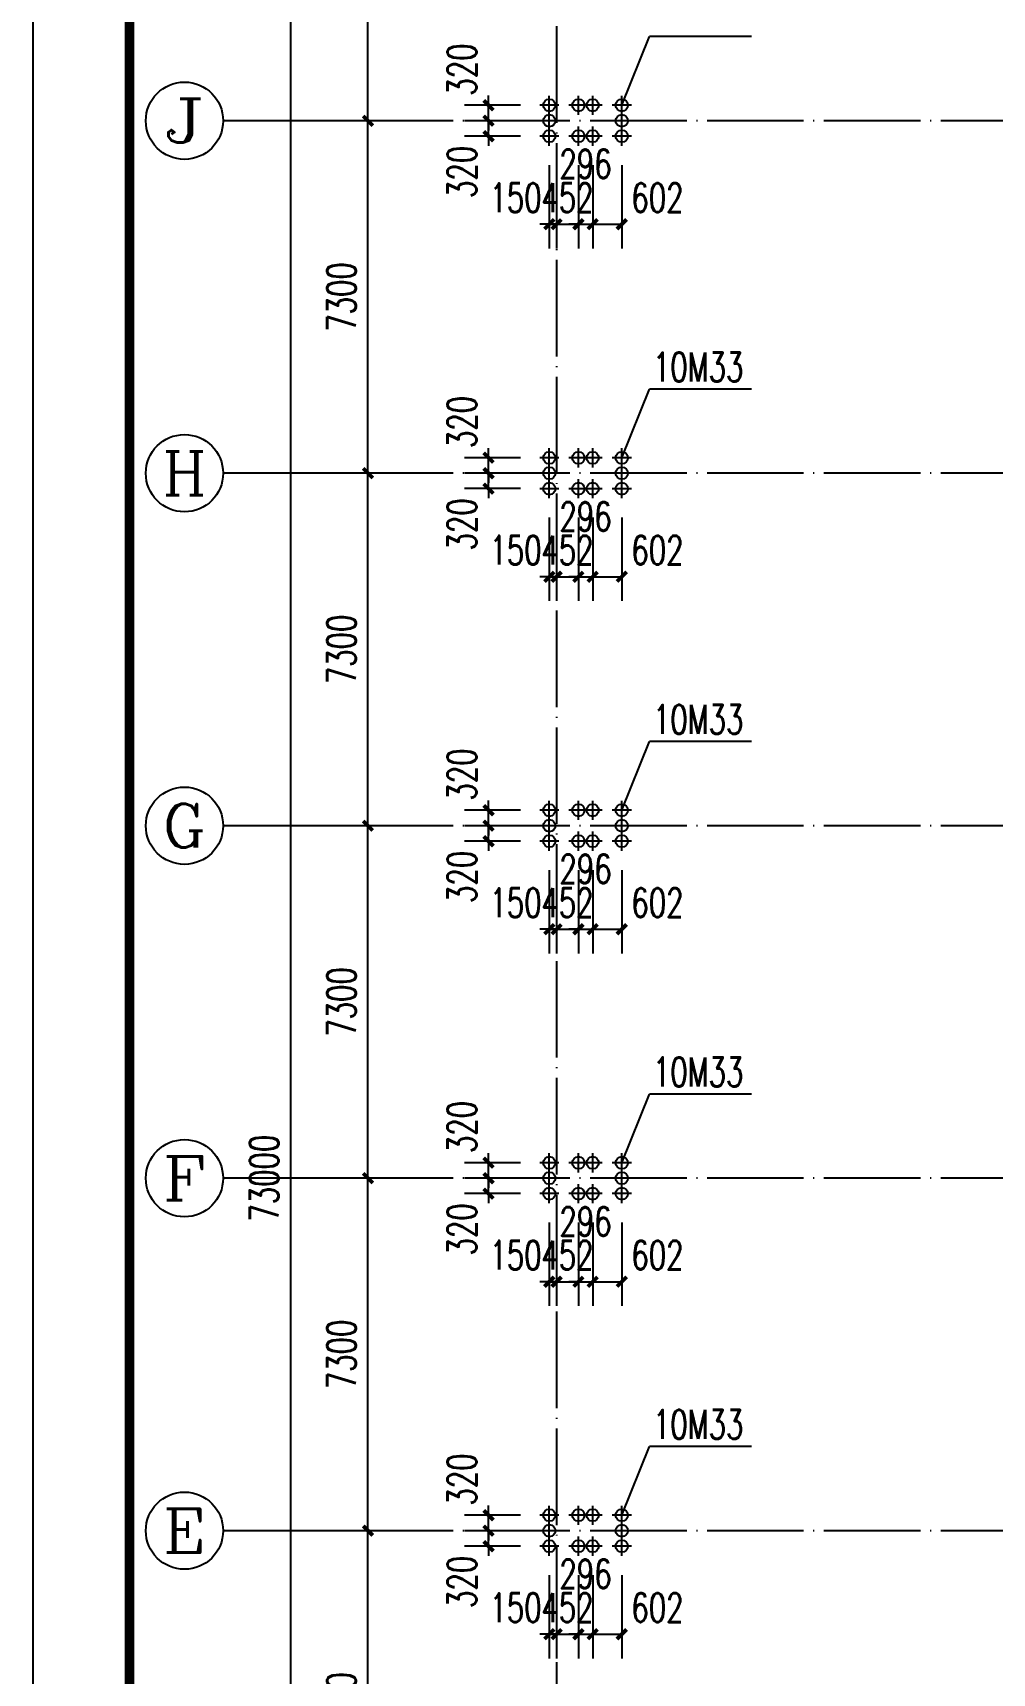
# Model space of a CAD drawing. Extents: x 37237700 to 37865026, y 138877 to 347670.
# Drawn here: x 37417207 to 37437076, y 284592 to 318564 of the extents above; entities that cross this region are included whole.
import ezdxf
from ezdxf.enums import TextEntityAlignment as Align

# ---------------------------------------------------------------- set-up
doc = ezdxf.new("R2010")
doc.units = 0
doc.header["$LTSCALE"] = 1000
doc.header["$MEASUREMENT"] = 0
for name, pattern in [('ACAD_ISO04W100', [30.5, 24, -3, 0.5, -3]), ('CENTER', [2, 1.25, -0.25, 0.25, -0.25]), ('DOTE', [2.42, 2, -0.2, 0.02, -0.2])]:
    doc.linetypes.add(name, pattern=pattern)
doc.layers.get('0').update_dxf_attribs({"linetype": 'CONTINUOUS'})
doc.layers.get('DEFPOINTS').update_dxf_attribs({"linetype": 'CONTINUOUS'})
for name, color, linetype in [('AXIS', 3, 'CONTINUOUS'), ('AXIS_TEXT', 7, 'CONTINUOUS'), ('DOTE', 1, 'ACAD_ISO04W100'), ('PUB_DIM', 3, 'CONTINUOUS'), ('PUB_TEXT', 7, 'CONTINUOUS'), ('PUB_TITLE', 4, 'CONTINUOUS'), ('ROOF', 7, 'CONTINUOUS'), ('中心线', 9, 'CENTER'), ('锚栓', 6, 'CONTINUOUS')]:
    doc.layers.add(name, color=color, linetype=linetype)
doc.styles.add('_TCH_AXIS', font='COMPLEX', dxfattribs={"bigfont": 'GBCBIG'})
doc.styles.add('_TCH_DIM_T3', font='SIMPLEX', dxfattribs={"width": 0.705882, "bigfont": 'GBCBIG'})
doc.styles.add('character', font='romans.shx', dxfattribs={"width": 0.618, "bigfont": 'gbhzfs.shx'})
doc.dimstyles.new('_TCH_ARCH&&200', dxfattribs={"dimtxt": 595, "dimasz": 200, "dimexe": 500, "dimexo": 600, "dimgap": 252.5, "dimtad": 1, "dimdec": 0, "dimzin": 0, "dimdsep": 46, "dimtxsty": '_TCH_DIM_T3', "dimblk": 'ARCHTICK', "dimcen": 0.09, "dimclrt": 7, "dimazin": 2, "dimtfac": 1, "dimtdec": 0, "dimtix": 1, "dimtmove": 2, "dimatfit": 3, "dimfxl": 1, "dimtolj": 1, "dimtzin": 0, "dimarcsym": 0})

# ---------------------------------------------------------------- blocks, each defined once
blk = doc.blocks.new('m')
at = {"layer": '锚栓'}
for p, q in [((2858688, 836885), (2858688, 836290)), ((2858390, 836587), (2858985, 836587))]:
    blk.add_line(p, q, dxfattribs=at)
blk.add_circle((2858688, 836587), 189, dxfattribs=at)
blk = doc.blocks.new('_ArchTick')
at = {"color": 0, "linetype": 'ByBlock', "const_width": 0.4}
blk.add_lwpolyline([(-0.5, -0.5), (0.5, 0.5)], dxfattribs=at)
blk = doc.blocks.new('*D1577')
at = {"layer": 'DEFPOINTS', "color": 0}
for p in [(37427904, 316423), (37428054, 316423), (37428054, 314599)]:
    blk.add_point(p, dxfattribs=at)
at = {"layer": 'PUB_DIM', "color": 0, "lineweight": -2}
for p, q in [((37427904, 315823), (37427904, 314099)), ((37428054, 315823), (37428054, 314099)), ((37427904, 314599), (37427704, 314599)), ((37427904, 314599), (37428054, 314599)), ((37428054, 314599), (37428254, 314599))]:
    blk.add_line(p, q, dxfattribs=at)
at = {"layer": 'PUB_DIM', "color": 0, "lineweight": -2, "xscale": 200, "yscale": 200, "zscale": 200}
blk.add_blockref('_ArchTick', (37427904, 314599), dxfattribs=at)
at = {"layer": 'PUB_DIM', "color": 0, "lineweight": -2, "xscale": 200, "yscale": 200, "zscale": 200, "rotation": 180}
blk.add_blockref('_ArchTick', (37428054, 314599), dxfattribs=at)
at = {"layer": 'PUB_DIM', "color": 7, "insert": (37427204, 315149), "char_height": 595, "attachment_point": 5, "style": '_TCH_DIM_T3'}
blk.add_mtext('\\A1;150', dxfattribs=at)
blk = doc.blocks.new('*D1578')
at = {"layer": 'DEFPOINTS', "color": 0}
for p in [(37428054, 316423), (37428506, 316423), (37428506, 314599)]:
    blk.add_point(p, dxfattribs=at)
at = {"layer": 'PUB_DIM', "color": 0, "lineweight": -2}
for p, q in [((37428054, 315823), (37428054, 314099)), ((37428506, 315823), (37428506, 314099)), ((37428054, 314599), (37427854, 314599)), ((37428054, 314599), (37428506, 314599)), ((37428506, 314599), (37428706, 314599))]:
    blk.add_line(p, q, dxfattribs=at)
at = {"layer": 'PUB_DIM', "color": 0, "lineweight": -2, "xscale": 200, "yscale": 200, "zscale": 200}
blk.add_blockref('_ArchTick', (37428054, 314599), dxfattribs=at)
at = {"layer": 'PUB_DIM', "color": 0, "lineweight": -2, "xscale": 200, "yscale": 200, "zscale": 200, "rotation": 180}
blk.add_blockref('_ArchTick', (37428506, 314599), dxfattribs=at)
at = {"layer": 'PUB_DIM', "color": 7, "insert": (37428280, 315149), "char_height": 595, "attachment_point": 5, "style": '_TCH_DIM_T3'}
blk.add_mtext('\\A1;452', dxfattribs=at)
blk = doc.blocks.new('*D1579')
at = {"layer": 'DEFPOINTS', "color": 0}
for p in [(37428506, 316423), (37428802, 316423), (37428802, 314599)]:
    blk.add_point(p, dxfattribs=at)
at = {"layer": 'PUB_DIM', "color": 0, "lineweight": -2}
for p, q in [((37428506, 315823), (37428506, 314099)), ((37428802, 315823), (37428802, 314099)), ((37428506, 314599), (37428306, 314599)), ((37428506, 314599), (37428802, 314599)), ((37428802, 314599), (37429002, 314599))]:
    blk.add_line(p, q, dxfattribs=at)
at = {"layer": 'PUB_DIM', "color": 0, "lineweight": -2, "xscale": 200, "yscale": 200, "zscale": 200}
blk.add_blockref('_ArchTick', (37428506, 314599), dxfattribs=at)
at = {"layer": 'PUB_DIM', "color": 0, "lineweight": -2, "xscale": 200, "yscale": 200, "zscale": 200, "rotation": 180}
blk.add_blockref('_ArchTick', (37428802, 314599), dxfattribs=at)
at = {"layer": 'PUB_DIM', "color": 7, "insert": (37428654, 315849), "char_height": 595, "attachment_point": 5, "style": '_TCH_DIM_T3'}
blk.add_mtext('\\A1;296', dxfattribs=at)
blk = doc.blocks.new('*D1580')
at = {"layer": 'DEFPOINTS', "color": 0}
for p in [(37428802, 316423), (37429404, 316423), (37429404, 314599)]:
    blk.add_point(p, dxfattribs=at)
at = {"layer": 'PUB_DIM', "color": 0, "lineweight": -2}
for p, q in [((37428802, 315823), (37428802, 314099)), ((37429404, 315823), (37429404, 314099)), ((37428802, 314599), (37429404, 314599))]:
    blk.add_line(p, q, dxfattribs=at)
at = {"layer": 'PUB_DIM', "color": 0, "lineweight": -2, "xscale": 200, "yscale": 200, "zscale": 200, "rotation": 180}
blk.add_blockref('_ArchTick', (37428802, 314599), dxfattribs=at)
at = {"layer": 'PUB_DIM', "color": 0, "lineweight": -2, "xscale": 200, "yscale": 200, "zscale": 200}
blk.add_blockref('_ArchTick', (37429404, 314599), dxfattribs=at)
at = {"layer": 'PUB_DIM', "color": 7, "insert": (37430144, 315149), "char_height": 595, "attachment_point": 5, "style": '_TCH_DIM_T3'}
blk.add_mtext('\\A1;602', dxfattribs=at)
blk = doc.blocks.new('*D1583')
at = {"layer": 'DEFPOINTS', "color": 0}
for p in [(37426645, 316743), (37427904, 316743), (37427904, 316423)]:
    blk.add_point(p, dxfattribs=at)
at = {"layer": 'PUB_DIM', "color": 0, "lineweight": -2}
for p, q in [((37427304, 316743), (37426145, 316743)), ((37426645, 316743), (37426645, 316943)), ((37426645, 316423), (37426645, 316743)), ((37427304, 316423), (37426145, 316423)), ((37426645, 316423), (37426645, 316223))]:
    blk.add_line(p, q, dxfattribs=at)
at = {"layer": 'PUB_DIM', "color": 0, "lineweight": -2, "xscale": 200, "yscale": 200, "zscale": 200}
for p, rotation in [((37426645, 316743), 270), ((37426645, 316423), 90)]:
    blk.add_blockref('_ArchTick', p, dxfattribs=dict(at, rotation=rotation))
at = {"layer": 'PUB_DIM', "color": 7, "insert": (37426095, 315683), "char_height": 595, "attachment_point": 5, "rotation": 90, "style": '_TCH_DIM_T3'}
blk.add_mtext('\\A1;320', dxfattribs=at)
blk = doc.blocks.new('*D1584')
at = {"layer": 'DEFPOINTS', "color": 0}
for p in [(37426645, 317063), (37427904, 317063), (37427904, 316743)]:
    blk.add_point(p, dxfattribs=at)
at = {"layer": 'PUB_DIM', "color": 0, "lineweight": -2}
for p, q in [((37427304, 317063), (37426145, 317063)), ((37426645, 317063), (37426645, 317263)), ((37426645, 316743), (37426645, 317063)), ((37427304, 316743), (37426145, 316743)), ((37426645, 316743), (37426645, 316543))]:
    blk.add_line(p, q, dxfattribs=at)
at = {"layer": 'PUB_DIM', "color": 0, "lineweight": -2, "xscale": 200, "yscale": 200, "zscale": 200}
for p, rotation in [((37426645, 317063), 270), ((37426645, 316743), 90)]:
    blk.add_blockref('_ArchTick', p, dxfattribs=dict(at, rotation=rotation))
at = {"layer": 'PUB_DIM', "color": 7, "insert": (37426095, 317803), "char_height": 595, "attachment_point": 5, "rotation": 90, "style": '_TCH_DIM_T3'}
blk.add_mtext('\\A1;320', dxfattribs=at)
blk = doc.blocks.new('*D1595')
at = {"layer": 'DEFPOINTS', "color": 0}
for p in [(37427904, 309123), (37428054, 309123), (37428054, 307299)]:
    blk.add_point(p, dxfattribs=at)
at = {"layer": 'PUB_DIM', "color": 0, "lineweight": -2}
for p, q in [((37427904, 308523), (37427904, 306799)), ((37428054, 308523), (37428054, 306799)), ((37427904, 307299), (37427704, 307299)), ((37427904, 307299), (37428054, 307299)), ((37428054, 307299), (37428254, 307299))]:
    blk.add_line(p, q, dxfattribs=at)
at = {"layer": 'PUB_DIM', "color": 0, "lineweight": -2, "xscale": 200, "yscale": 200, "zscale": 200}
blk.add_blockref('_ArchTick', (37427904, 307299), dxfattribs=at)
at = {"layer": 'PUB_DIM', "color": 0, "lineweight": -2, "xscale": 200, "yscale": 200, "zscale": 200, "rotation": 180}
blk.add_blockref('_ArchTick', (37428054, 307299), dxfattribs=at)
at = {"layer": 'PUB_DIM', "color": 7, "insert": (37427204, 307849), "char_height": 595, "attachment_point": 5, "style": '_TCH_DIM_T3'}
blk.add_mtext('\\A1;150', dxfattribs=at)
blk = doc.blocks.new('*D1596')
at = {"layer": 'DEFPOINTS', "color": 0}
for p in [(37428054, 309123), (37428506, 309123), (37428506, 307299)]:
    blk.add_point(p, dxfattribs=at)
at = {"layer": 'PUB_DIM', "color": 0, "lineweight": -2}
for p, q in [((37428054, 308523), (37428054, 306799)), ((37428506, 308523), (37428506, 306799)), ((37428054, 307299), (37427854, 307299)), ((37428054, 307299), (37428506, 307299)), ((37428506, 307299), (37428706, 307299))]:
    blk.add_line(p, q, dxfattribs=at)
at = {"layer": 'PUB_DIM', "color": 0, "lineweight": -2, "xscale": 200, "yscale": 200, "zscale": 200}
blk.add_blockref('_ArchTick', (37428054, 307299), dxfattribs=at)
at = {"layer": 'PUB_DIM', "color": 0, "lineweight": -2, "xscale": 200, "yscale": 200, "zscale": 200, "rotation": 180}
blk.add_blockref('_ArchTick', (37428506, 307299), dxfattribs=at)
at = {"layer": 'PUB_DIM', "color": 7, "insert": (37428280, 307849), "char_height": 595, "attachment_point": 5, "style": '_TCH_DIM_T3'}
blk.add_mtext('\\A1;452', dxfattribs=at)
blk = doc.blocks.new('*D1597')
at = {"layer": 'DEFPOINTS', "color": 0}
for p in [(37428506, 309123), (37428802, 309123), (37428802, 307299)]:
    blk.add_point(p, dxfattribs=at)
at = {"layer": 'PUB_DIM', "color": 0, "lineweight": -2}
for p, q in [((37428506, 308523), (37428506, 306799)), ((37428802, 308523), (37428802, 306799)), ((37428506, 307299), (37428306, 307299)), ((37428506, 307299), (37428802, 307299)), ((37428802, 307299), (37429002, 307299))]:
    blk.add_line(p, q, dxfattribs=at)
at = {"layer": 'PUB_DIM', "color": 0, "lineweight": -2, "xscale": 200, "yscale": 200, "zscale": 200}
blk.add_blockref('_ArchTick', (37428506, 307299), dxfattribs=at)
at = {"layer": 'PUB_DIM', "color": 0, "lineweight": -2, "xscale": 200, "yscale": 200, "zscale": 200, "rotation": 180}
blk.add_blockref('_ArchTick', (37428802, 307299), dxfattribs=at)
at = {"layer": 'PUB_DIM', "color": 7, "insert": (37428654, 308549), "char_height": 595, "attachment_point": 5, "style": '_TCH_DIM_T3'}
blk.add_mtext('\\A1;296', dxfattribs=at)
blk = doc.blocks.new('*D1598')
at = {"layer": 'DEFPOINTS', "color": 0}
for p in [(37428802, 309123), (37429404, 309123), (37429404, 307299)]:
    blk.add_point(p, dxfattribs=at)
at = {"layer": 'PUB_DIM', "color": 0, "lineweight": -2}
for p, q in [((37428802, 308523), (37428802, 306799)), ((37429404, 308523), (37429404, 306799)), ((37428802, 307299), (37429404, 307299))]:
    blk.add_line(p, q, dxfattribs=at)
at = {"layer": 'PUB_DIM', "color": 0, "lineweight": -2, "xscale": 200, "yscale": 200, "zscale": 200, "rotation": 180}
blk.add_blockref('_ArchTick', (37428802, 307299), dxfattribs=at)
at = {"layer": 'PUB_DIM', "color": 0, "lineweight": -2, "xscale": 200, "yscale": 200, "zscale": 200}
blk.add_blockref('_ArchTick', (37429404, 307299), dxfattribs=at)
at = {"layer": 'PUB_DIM', "color": 7, "insert": (37430144, 307849), "char_height": 595, "attachment_point": 5, "style": '_TCH_DIM_T3'}
blk.add_mtext('\\A1;602', dxfattribs=at)
blk = doc.blocks.new('*D1601')
at = {"layer": 'DEFPOINTS', "color": 0}
for p in [(37426645, 309443), (37427904, 309443), (37427904, 309123)]:
    blk.add_point(p, dxfattribs=at)
at = {"layer": 'PUB_DIM', "color": 0, "lineweight": -2}
for p, q in [((37426645, 309443), (37426645, 309643)), ((37427304, 309443), (37426145, 309443)), ((37426645, 309123), (37426645, 309443)), ((37427304, 309123), (37426145, 309123)), ((37426645, 309123), (37426645, 308923))]:
    blk.add_line(p, q, dxfattribs=at)
at = {"layer": 'PUB_DIM', "color": 0, "lineweight": -2, "xscale": 200, "yscale": 200, "zscale": 200}
for p, rotation in [((37426645, 309443), 270), ((37426645, 309123), 90)]:
    blk.add_blockref('_ArchTick', p, dxfattribs=dict(at, rotation=rotation))
at = {"layer": 'PUB_DIM', "color": 7, "insert": (37426095, 308383), "char_height": 595, "attachment_point": 5, "rotation": 90, "style": '_TCH_DIM_T3'}
blk.add_mtext('\\A1;320', dxfattribs=at)
blk = doc.blocks.new('*D1602')
at = {"layer": 'DEFPOINTS', "color": 0}
for p in [(37426645, 309763), (37427904, 309763), (37427904, 309443)]:
    blk.add_point(p, dxfattribs=at)
at = {"layer": 'PUB_DIM', "color": 0, "lineweight": -2}
for p, q in [((37426645, 309763), (37426645, 309963)), ((37427304, 309763), (37426145, 309763)), ((37426645, 309443), (37426645, 309763)), ((37427304, 309443), (37426145, 309443)), ((37426645, 309443), (37426645, 309243))]:
    blk.add_line(p, q, dxfattribs=at)
at = {"layer": 'PUB_DIM', "color": 0, "lineweight": -2, "xscale": 200, "yscale": 200, "zscale": 200}
for p, rotation in [((37426645, 309763), 270), ((37426645, 309443), 90)]:
    blk.add_blockref('_ArchTick', p, dxfattribs=dict(at, rotation=rotation))
at = {"layer": 'PUB_DIM', "color": 7, "insert": (37426095, 310503), "char_height": 595, "attachment_point": 5, "rotation": 90, "style": '_TCH_DIM_T3'}
blk.add_mtext('\\A1;320', dxfattribs=at)
blk = doc.blocks.new('*D1613')
at = {"layer": 'DEFPOINTS', "color": 0}
for p in [(37427904, 301823), (37428054, 301823), (37428054, 299999)]:
    blk.add_point(p, dxfattribs=at)
at = {"layer": 'PUB_DIM', "color": 0, "lineweight": -2}
for p, q in [((37427904, 301223), (37427904, 299499)), ((37428054, 301223), (37428054, 299499)), ((37427904, 299999), (37427704, 299999)), ((37427904, 299999), (37428054, 299999)), ((37428054, 299999), (37428254, 299999))]:
    blk.add_line(p, q, dxfattribs=at)
at = {"layer": 'PUB_DIM', "color": 0, "lineweight": -2, "xscale": 200, "yscale": 200, "zscale": 200}
blk.add_blockref('_ArchTick', (37427904, 299999), dxfattribs=at)
at = {"layer": 'PUB_DIM', "color": 0, "lineweight": -2, "xscale": 200, "yscale": 200, "zscale": 200, "rotation": 180}
blk.add_blockref('_ArchTick', (37428054, 299999), dxfattribs=at)
at = {"layer": 'PUB_DIM', "color": 7, "insert": (37427204, 300549), "char_height": 595, "attachment_point": 5, "style": '_TCH_DIM_T3'}
blk.add_mtext('\\A1;150', dxfattribs=at)
blk = doc.blocks.new('*D1614')
at = {"layer": 'DEFPOINTS', "color": 0}
for p in [(37428054, 301823), (37428506, 301823), (37428506, 299999)]:
    blk.add_point(p, dxfattribs=at)
at = {"layer": 'PUB_DIM', "color": 0, "lineweight": -2}
for p, q in [((37428054, 301223), (37428054, 299499)), ((37428506, 301223), (37428506, 299499)), ((37428054, 299999), (37427854, 299999)), ((37428054, 299999), (37428506, 299999)), ((37428506, 299999), (37428706, 299999))]:
    blk.add_line(p, q, dxfattribs=at)
at = {"layer": 'PUB_DIM', "color": 0, "lineweight": -2, "xscale": 200, "yscale": 200, "zscale": 200}
blk.add_blockref('_ArchTick', (37428054, 299999), dxfattribs=at)
at = {"layer": 'PUB_DIM', "color": 0, "lineweight": -2, "xscale": 200, "yscale": 200, "zscale": 200, "rotation": 180}
blk.add_blockref('_ArchTick', (37428506, 299999), dxfattribs=at)
at = {"layer": 'PUB_DIM', "color": 7, "insert": (37428280, 300549), "char_height": 595, "attachment_point": 5, "style": '_TCH_DIM_T3'}
blk.add_mtext('\\A1;452', dxfattribs=at)
blk = doc.blocks.new('*D1615')
at = {"layer": 'DEFPOINTS', "color": 0}
for p in [(37428506, 301823), (37428802, 301823), (37428802, 299999)]:
    blk.add_point(p, dxfattribs=at)
at = {"layer": 'PUB_DIM', "color": 0, "lineweight": -2}
for p, q in [((37428506, 301223), (37428506, 299499)), ((37428802, 301223), (37428802, 299499)), ((37428506, 299999), (37428306, 299999)), ((37428506, 299999), (37428802, 299999)), ((37428802, 299999), (37429002, 299999))]:
    blk.add_line(p, q, dxfattribs=at)
at = {"layer": 'PUB_DIM', "color": 0, "lineweight": -2, "xscale": 200, "yscale": 200, "zscale": 200}
blk.add_blockref('_ArchTick', (37428506, 299999), dxfattribs=at)
at = {"layer": 'PUB_DIM', "color": 0, "lineweight": -2, "xscale": 200, "yscale": 200, "zscale": 200, "rotation": 180}
blk.add_blockref('_ArchTick', (37428802, 299999), dxfattribs=at)
at = {"layer": 'PUB_DIM', "color": 7, "insert": (37428654, 301249), "char_height": 595, "attachment_point": 5, "style": '_TCH_DIM_T3'}
blk.add_mtext('\\A1;296', dxfattribs=at)
blk = doc.blocks.new('*D1616')
at = {"layer": 'DEFPOINTS', "color": 0}
for p in [(37428802, 301823), (37429404, 301823), (37429404, 299999)]:
    blk.add_point(p, dxfattribs=at)
at = {"layer": 'PUB_DIM', "color": 0, "lineweight": -2}
for p, q in [((37428802, 301223), (37428802, 299499)), ((37429404, 301223), (37429404, 299499)), ((37428802, 299999), (37429404, 299999))]:
    blk.add_line(p, q, dxfattribs=at)
at = {"layer": 'PUB_DIM', "color": 0, "lineweight": -2, "xscale": 200, "yscale": 200, "zscale": 200, "rotation": 180}
blk.add_blockref('_ArchTick', (37428802, 299999), dxfattribs=at)
at = {"layer": 'PUB_DIM', "color": 0, "lineweight": -2, "xscale": 200, "yscale": 200, "zscale": 200}
blk.add_blockref('_ArchTick', (37429404, 299999), dxfattribs=at)
at = {"layer": 'PUB_DIM', "color": 7, "insert": (37430144, 300549), "char_height": 595, "attachment_point": 5, "style": '_TCH_DIM_T3'}
blk.add_mtext('\\A1;602', dxfattribs=at)
blk = doc.blocks.new('*D1619')
at = {"layer": 'DEFPOINTS', "color": 0}
for p in [(37426645, 302143), (37427904, 302143), (37427904, 301823)]:
    blk.add_point(p, dxfattribs=at)
at = {"layer": 'PUB_DIM', "color": 0, "lineweight": -2}
for p, q in [((37427304, 302143), (37426145, 302143)), ((37426645, 302143), (37426645, 302343)), ((37426645, 301823), (37426645, 302143)), ((37427304, 301823), (37426145, 301823)), ((37426645, 301823), (37426645, 301623))]:
    blk.add_line(p, q, dxfattribs=at)
at = {"layer": 'PUB_DIM', "color": 0, "lineweight": -2, "xscale": 200, "yscale": 200, "zscale": 200}
for p, rotation in [((37426645, 302143), 270), ((37426645, 301823), 90)]:
    blk.add_blockref('_ArchTick', p, dxfattribs=dict(at, rotation=rotation))
at = {"layer": 'PUB_DIM', "color": 7, "insert": (37426095, 301083), "char_height": 595, "attachment_point": 5, "rotation": 90, "style": '_TCH_DIM_T3'}
blk.add_mtext('\\A1;320', dxfattribs=at)
blk = doc.blocks.new('*D1620')
at = {"layer": 'DEFPOINTS', "color": 0}
for p in [(37426645, 302463), (37427904, 302463), (37427904, 302143)]:
    blk.add_point(p, dxfattribs=at)
at = {"layer": 'PUB_DIM', "color": 0, "lineweight": -2}
for p, q in [((37427304, 302463), (37426145, 302463)), ((37426645, 302463), (37426645, 302663)), ((37426645, 302143), (37426645, 302463)), ((37427304, 302143), (37426145, 302143)), ((37426645, 302143), (37426645, 301943))]:
    blk.add_line(p, q, dxfattribs=at)
at = {"layer": 'PUB_DIM', "color": 0, "lineweight": -2, "xscale": 200, "yscale": 200, "zscale": 200}
for p, rotation in [((37426645, 302463), 270), ((37426645, 302143), 90)]:
    blk.add_blockref('_ArchTick', p, dxfattribs=dict(at, rotation=rotation))
at = {"layer": 'PUB_DIM', "color": 7, "insert": (37426095, 303203), "char_height": 595, "attachment_point": 5, "rotation": 90, "style": '_TCH_DIM_T3'}
blk.add_mtext('\\A1;320', dxfattribs=at)
blk = doc.blocks.new('*D1631')
at = {"layer": 'DEFPOINTS', "color": 0}
for p in [(37427904, 294523), (37428054, 294523), (37428054, 292699)]:
    blk.add_point(p, dxfattribs=at)
at = {"layer": 'PUB_DIM', "color": 0, "lineweight": -2}
for p, q in [((37427904, 293923), (37427904, 292199)), ((37428054, 293923), (37428054, 292199)), ((37427904, 292699), (37427704, 292699)), ((37427904, 292699), (37428054, 292699)), ((37428054, 292699), (37428254, 292699))]:
    blk.add_line(p, q, dxfattribs=at)
at = {"layer": 'PUB_DIM', "color": 0, "lineweight": -2, "xscale": 200, "yscale": 200, "zscale": 200}
blk.add_blockref('_ArchTick', (37427904, 292699), dxfattribs=at)
at = {"layer": 'PUB_DIM', "color": 0, "lineweight": -2, "xscale": 200, "yscale": 200, "zscale": 200, "rotation": 180}
blk.add_blockref('_ArchTick', (37428054, 292699), dxfattribs=at)
at = {"layer": 'PUB_DIM', "color": 7, "insert": (37427204, 293249), "char_height": 595, "attachment_point": 5, "style": '_TCH_DIM_T3'}
blk.add_mtext('\\A1;150', dxfattribs=at)
blk = doc.blocks.new('*D1632')
at = {"layer": 'DEFPOINTS', "color": 0}
for p in [(37428054, 294523), (37428506, 294523), (37428506, 292699)]:
    blk.add_point(p, dxfattribs=at)
at = {"layer": 'PUB_DIM', "color": 0, "lineweight": -2}
for p, q in [((37428054, 293923), (37428054, 292199)), ((37428506, 293923), (37428506, 292199)), ((37428054, 292699), (37427854, 292699)), ((37428054, 292699), (37428506, 292699)), ((37428506, 292699), (37428706, 292699))]:
    blk.add_line(p, q, dxfattribs=at)
at = {"layer": 'PUB_DIM', "color": 0, "lineweight": -2, "xscale": 200, "yscale": 200, "zscale": 200}
blk.add_blockref('_ArchTick', (37428054, 292699), dxfattribs=at)
at = {"layer": 'PUB_DIM', "color": 0, "lineweight": -2, "xscale": 200, "yscale": 200, "zscale": 200, "rotation": 180}
blk.add_blockref('_ArchTick', (37428506, 292699), dxfattribs=at)
at = {"layer": 'PUB_DIM', "color": 7, "insert": (37428280, 293249), "char_height": 595, "attachment_point": 5, "style": '_TCH_DIM_T3'}
blk.add_mtext('\\A1;452', dxfattribs=at)
blk = doc.blocks.new('*D1633')
at = {"layer": 'DEFPOINTS', "color": 0}
for p in [(37428506, 294523), (37428802, 294523), (37428802, 292699)]:
    blk.add_point(p, dxfattribs=at)
at = {"layer": 'PUB_DIM', "color": 0, "lineweight": -2}
for p, q in [((37428506, 293923), (37428506, 292199)), ((37428802, 293923), (37428802, 292199)), ((37428506, 292699), (37428306, 292699)), ((37428506, 292699), (37428802, 292699)), ((37428802, 292699), (37429002, 292699))]:
    blk.add_line(p, q, dxfattribs=at)
at = {"layer": 'PUB_DIM', "color": 0, "lineweight": -2, "xscale": 200, "yscale": 200, "zscale": 200}
blk.add_blockref('_ArchTick', (37428506, 292699), dxfattribs=at)
at = {"layer": 'PUB_DIM', "color": 0, "lineweight": -2, "xscale": 200, "yscale": 200, "zscale": 200, "rotation": 180}
blk.add_blockref('_ArchTick', (37428802, 292699), dxfattribs=at)
at = {"layer": 'PUB_DIM', "color": 7, "insert": (37428654, 293949), "char_height": 595, "attachment_point": 5, "style": '_TCH_DIM_T3'}
blk.add_mtext('\\A1;296', dxfattribs=at)
blk = doc.blocks.new('*D1634')
at = {"layer": 'DEFPOINTS', "color": 0}
for p in [(37428802, 294523), (37429404, 294523), (37429404, 292699)]:
    blk.add_point(p, dxfattribs=at)
at = {"layer": 'PUB_DIM', "color": 0, "lineweight": -2}
for p, q in [((37428802, 293923), (37428802, 292199)), ((37429404, 293923), (37429404, 292199)), ((37428802, 292699), (37429404, 292699))]:
    blk.add_line(p, q, dxfattribs=at)
at = {"layer": 'PUB_DIM', "color": 0, "lineweight": -2, "xscale": 200, "yscale": 200, "zscale": 200, "rotation": 180}
blk.add_blockref('_ArchTick', (37428802, 292699), dxfattribs=at)
at = {"layer": 'PUB_DIM', "color": 0, "lineweight": -2, "xscale": 200, "yscale": 200, "zscale": 200}
blk.add_blockref('_ArchTick', (37429404, 292699), dxfattribs=at)
at = {"layer": 'PUB_DIM', "color": 7, "insert": (37430144, 293249), "char_height": 595, "attachment_point": 5, "style": '_TCH_DIM_T3'}
blk.add_mtext('\\A1;602', dxfattribs=at)
blk = doc.blocks.new('*D1637')
at = {"layer": 'DEFPOINTS', "color": 0}
for p in [(37426645, 294843), (37427904, 294843), (37427904, 294523)]:
    blk.add_point(p, dxfattribs=at)
at = {"layer": 'PUB_DIM', "color": 0, "lineweight": -2}
for p, q in [((37426645, 294843), (37426645, 295043)), ((37427304, 294843), (37426145, 294843)), ((37426645, 294523), (37426645, 294843)), ((37427304, 294523), (37426145, 294523)), ((37426645, 294523), (37426645, 294323))]:
    blk.add_line(p, q, dxfattribs=at)
at = {"layer": 'PUB_DIM', "color": 0, "lineweight": -2, "xscale": 200, "yscale": 200, "zscale": 200}
for p, rotation in [((37426645, 294843), 270), ((37426645, 294523), 90)]:
    blk.add_blockref('_ArchTick', p, dxfattribs=dict(at, rotation=rotation))
at = {"layer": 'PUB_DIM', "color": 7, "insert": (37426095, 293783), "char_height": 595, "attachment_point": 5, "rotation": 90, "style": '_TCH_DIM_T3'}
blk.add_mtext('\\A1;320', dxfattribs=at)
blk = doc.blocks.new('*D1638')
at = {"layer": 'DEFPOINTS', "color": 0}
for p in [(37426645, 295163), (37427904, 295163), (37427904, 294843)]:
    blk.add_point(p, dxfattribs=at)
at = {"layer": 'PUB_DIM', "color": 0, "lineweight": -2}
for p, q in [((37426645, 295163), (37426645, 295363)), ((37427304, 295163), (37426145, 295163)), ((37426645, 294843), (37426645, 295163)), ((37427304, 294843), (37426145, 294843)), ((37426645, 294843), (37426645, 294643))]:
    blk.add_line(p, q, dxfattribs=at)
at = {"layer": 'PUB_DIM', "color": 0, "lineweight": -2, "xscale": 200, "yscale": 200, "zscale": 200}
for p, rotation in [((37426645, 295163), 270), ((37426645, 294843), 90)]:
    blk.add_blockref('_ArchTick', p, dxfattribs=dict(at, rotation=rotation))
at = {"layer": 'PUB_DIM', "color": 7, "insert": (37426095, 295903), "char_height": 595, "attachment_point": 5, "rotation": 90, "style": '_TCH_DIM_T3'}
blk.add_mtext('\\A1;320', dxfattribs=at)
blk = doc.blocks.new('*D1649')
at = {"layer": 'DEFPOINTS', "color": 0}
for p in [(37427904, 287223), (37428054, 287223), (37428054, 285399)]:
    blk.add_point(p, dxfattribs=at)
at = {"layer": 'PUB_DIM', "color": 0, "lineweight": -2}
for p, q in [((37427904, 286623), (37427904, 284899)), ((37428054, 286623), (37428054, 284899)), ((37427904, 285399), (37427704, 285399)), ((37427904, 285399), (37428054, 285399)), ((37428054, 285399), (37428254, 285399))]:
    blk.add_line(p, q, dxfattribs=at)
at = {"layer": 'PUB_DIM', "color": 0, "lineweight": -2, "xscale": 200, "yscale": 200, "zscale": 200}
blk.add_blockref('_ArchTick', (37427904, 285399), dxfattribs=at)
at = {"layer": 'PUB_DIM', "color": 0, "lineweight": -2, "xscale": 200, "yscale": 200, "zscale": 200, "rotation": 180}
blk.add_blockref('_ArchTick', (37428054, 285399), dxfattribs=at)
at = {"layer": 'PUB_DIM', "color": 7, "insert": (37427204, 285949), "char_height": 595, "attachment_point": 5, "style": '_TCH_DIM_T3'}
blk.add_mtext('\\A1;150', dxfattribs=at)
blk = doc.blocks.new('*D1650')
at = {"layer": 'DEFPOINTS', "color": 0}
for p in [(37428054, 287223), (37428506, 287223), (37428506, 285399)]:
    blk.add_point(p, dxfattribs=at)
at = {"layer": 'PUB_DIM', "color": 0, "lineweight": -2}
for p, q in [((37428054, 286623), (37428054, 284899)), ((37428506, 286623), (37428506, 284899)), ((37428054, 285399), (37427854, 285399)), ((37428054, 285399), (37428506, 285399)), ((37428506, 285399), (37428706, 285399))]:
    blk.add_line(p, q, dxfattribs=at)
at = {"layer": 'PUB_DIM', "color": 0, "lineweight": -2, "xscale": 200, "yscale": 200, "zscale": 200}
blk.add_blockref('_ArchTick', (37428054, 285399), dxfattribs=at)
at = {"layer": 'PUB_DIM', "color": 0, "lineweight": -2, "xscale": 200, "yscale": 200, "zscale": 200, "rotation": 180}
blk.add_blockref('_ArchTick', (37428506, 285399), dxfattribs=at)
at = {"layer": 'PUB_DIM', "color": 7, "insert": (37428280, 285949), "char_height": 595, "attachment_point": 5, "style": '_TCH_DIM_T3'}
blk.add_mtext('\\A1;452', dxfattribs=at)
blk = doc.blocks.new('*D1651')
at = {"layer": 'DEFPOINTS', "color": 0}
for p in [(37428506, 287223), (37428802, 287223), (37428802, 285399)]:
    blk.add_point(p, dxfattribs=at)
at = {"layer": 'PUB_DIM', "color": 0, "lineweight": -2}
for p, q in [((37428506, 286623), (37428506, 284899)), ((37428802, 286623), (37428802, 284899)), ((37428506, 285399), (37428306, 285399)), ((37428506, 285399), (37428802, 285399)), ((37428802, 285399), (37429002, 285399))]:
    blk.add_line(p, q, dxfattribs=at)
at = {"layer": 'PUB_DIM', "color": 0, "lineweight": -2, "xscale": 200, "yscale": 200, "zscale": 200}
blk.add_blockref('_ArchTick', (37428506, 285399), dxfattribs=at)
at = {"layer": 'PUB_DIM', "color": 0, "lineweight": -2, "xscale": 200, "yscale": 200, "zscale": 200, "rotation": 180}
blk.add_blockref('_ArchTick', (37428802, 285399), dxfattribs=at)
at = {"layer": 'PUB_DIM', "color": 7, "insert": (37428654, 286649), "char_height": 595, "attachment_point": 5, "style": '_TCH_DIM_T3'}
blk.add_mtext('\\A1;296', dxfattribs=at)
blk = doc.blocks.new('*D1652')
at = {"layer": 'DEFPOINTS', "color": 0}
for p in [(37428802, 287223), (37429404, 287223), (37429404, 285399)]:
    blk.add_point(p, dxfattribs=at)
at = {"layer": 'PUB_DIM', "color": 0, "lineweight": -2}
for p, q in [((37428802, 286623), (37428802, 284899)), ((37429404, 286623), (37429404, 284899)), ((37428802, 285399), (37429404, 285399))]:
    blk.add_line(p, q, dxfattribs=at)
at = {"layer": 'PUB_DIM', "color": 0, "lineweight": -2, "xscale": 200, "yscale": 200, "zscale": 200, "rotation": 180}
blk.add_blockref('_ArchTick', (37428802, 285399), dxfattribs=at)
at = {"layer": 'PUB_DIM', "color": 0, "lineweight": -2, "xscale": 200, "yscale": 200, "zscale": 200}
blk.add_blockref('_ArchTick', (37429404, 285399), dxfattribs=at)
at = {"layer": 'PUB_DIM', "color": 7, "insert": (37430144, 285949), "char_height": 595, "attachment_point": 5, "style": '_TCH_DIM_T3'}
blk.add_mtext('\\A1;602', dxfattribs=at)
blk = doc.blocks.new('*D1655')
at = {"layer": 'DEFPOINTS', "color": 0}
for p in [(37426645, 287543), (37427904, 287543), (37427904, 287223)]:
    blk.add_point(p, dxfattribs=at)
at = {"layer": 'PUB_DIM', "color": 0, "lineweight": -2}
for p, q in [((37426645, 287543), (37426645, 287743)), ((37427304, 287543), (37426145, 287543)), ((37426645, 287223), (37426645, 287543)), ((37427304, 287223), (37426145, 287223)), ((37426645, 287223), (37426645, 287023))]:
    blk.add_line(p, q, dxfattribs=at)
at = {"layer": 'PUB_DIM', "color": 0, "lineweight": -2, "xscale": 200, "yscale": 200, "zscale": 200}
for p, rotation in [((37426645, 287543), 270), ((37426645, 287223), 90)]:
    blk.add_blockref('_ArchTick', p, dxfattribs=dict(at, rotation=rotation))
at = {"layer": 'PUB_DIM', "color": 7, "insert": (37426095, 286483), "char_height": 595, "attachment_point": 5, "rotation": 90, "style": '_TCH_DIM_T3'}
blk.add_mtext('\\A1;320', dxfattribs=at)
blk = doc.blocks.new('*D1656')
at = {"layer": 'DEFPOINTS', "color": 0}
for p in [(37426645, 287863), (37427904, 287863), (37427904, 287543)]:
    blk.add_point(p, dxfattribs=at)
at = {"layer": 'PUB_DIM', "color": 0, "lineweight": -2}
for p, q in [((37427304, 287863), (37426145, 287863)), ((37426645, 287863), (37426645, 288063)), ((37426645, 287543), (37426645, 287863)), ((37427304, 287543), (37426145, 287543)), ((37426645, 287543), (37426645, 287343))]:
    blk.add_line(p, q, dxfattribs=at)
at = {"layer": 'PUB_DIM', "color": 0, "lineweight": -2, "xscale": 200, "yscale": 200, "zscale": 200}
for p, rotation in [((37426645, 287863), 270), ((37426645, 287543), 90)]:
    blk.add_blockref('_ArchTick', p, dxfattribs=dict(at, rotation=rotation))
at = {"layer": 'PUB_DIM', "color": 7, "insert": (37426095, 288603), "char_height": 595, "attachment_point": 5, "rotation": 90, "style": '_TCH_DIM_T3'}
blk.add_mtext('\\A1;320', dxfattribs=at)
blk = doc.blocks.new('*D1833')
at = {"layer": 'AXIS', "color": 0, "lineweight": -2}
for p, q in [((37424620, 287543), (37423648, 287543)), ((37424148, 280243), (37424148, 287543)), ((37424620, 280243), (37423648, 280243))]:
    blk.add_line(p, q, dxfattribs=at)
at = {"layer": 'DEFPOINTS', "color": 0}
for p in [(37424148, 287543), (37425220, 287543), (37425220, 280243)]:
    blk.add_point(p, dxfattribs=at)
at = {"layer": 'AXIS', "color": 0, "lineweight": -2, "xscale": 200, "yscale": 200, "zscale": 200}
for p, rotation in [((37424148, 287543), 90), ((37424148, 280243), 270)]:
    blk.add_blockref('_ArchTick', p, dxfattribs=dict(at, rotation=rotation))
at = {"layer": 'AXIS', "color": 7, "insert": (37423598, 283893), "char_height": 595, "attachment_point": 5, "rotation": 90, "style": '_TCH_DIM_T3'}
blk.add_mtext('\\A1;7300', dxfattribs=at)
blk = doc.blocks.new('*D1834')
at = {"layer": 'AXIS', "color": 0, "lineweight": -2}
for p, q in [((37424620, 294843), (37423648, 294843)), ((37424148, 287543), (37424148, 294843)), ((37424620, 287543), (37423648, 287543))]:
    blk.add_line(p, q, dxfattribs=at)
at = {"layer": 'DEFPOINTS', "color": 0}
for p in [(37424148, 294843), (37425220, 294843), (37425220, 287543)]:
    blk.add_point(p, dxfattribs=at)
at = {"layer": 'AXIS', "color": 0, "lineweight": -2, "xscale": 200, "yscale": 200, "zscale": 200}
for p, rotation in [((37424148, 294843), 90), ((37424148, 287543), 270)]:
    blk.add_blockref('_ArchTick', p, dxfattribs=dict(at, rotation=rotation))
at = {"layer": 'AXIS', "color": 7, "insert": (37423598, 291193), "char_height": 595, "attachment_point": 5, "rotation": 90, "style": '_TCH_DIM_T3'}
blk.add_mtext('\\A1;7300', dxfattribs=at)
blk = doc.blocks.new('*D1835')
at = {"layer": 'AXIS', "color": 0, "lineweight": -2}
for p, q in [((37424620, 302143), (37423648, 302143)), ((37424148, 294843), (37424148, 302143)), ((37424620, 294843), (37423648, 294843))]:
    blk.add_line(p, q, dxfattribs=at)
at = {"layer": 'DEFPOINTS', "color": 0}
for p in [(37424148, 302143), (37425220, 302143), (37425220, 294843)]:
    blk.add_point(p, dxfattribs=at)
at = {"layer": 'AXIS', "color": 0, "lineweight": -2, "xscale": 200, "yscale": 200, "zscale": 200}
for p, rotation in [((37424148, 302143), 90), ((37424148, 294843), 270)]:
    blk.add_blockref('_ArchTick', p, dxfattribs=dict(at, rotation=rotation))
at = {"layer": 'AXIS', "color": 7, "insert": (37423598, 298493), "char_height": 595, "attachment_point": 5, "rotation": 90, "style": '_TCH_DIM_T3'}
blk.add_mtext('\\A1;7300', dxfattribs=at)
blk = doc.blocks.new('*D1836')
at = {"layer": 'AXIS', "color": 0, "lineweight": -2}
for p, q in [((37424620, 309443), (37423648, 309443)), ((37424148, 302143), (37424148, 309443)), ((37424620, 302143), (37423648, 302143))]:
    blk.add_line(p, q, dxfattribs=at)
at = {"layer": 'DEFPOINTS', "color": 0}
for p in [(37424148, 309443), (37425220, 309443), (37425220, 302143)]:
    blk.add_point(p, dxfattribs=at)
at = {"layer": 'AXIS', "color": 0, "lineweight": -2, "xscale": 200, "yscale": 200, "zscale": 200}
for p, rotation in [((37424148, 309443), 90), ((37424148, 302143), 270)]:
    blk.add_blockref('_ArchTick', p, dxfattribs=dict(at, rotation=rotation))
at = {"layer": 'AXIS', "color": 7, "insert": (37423598, 305793), "char_height": 595, "attachment_point": 5, "rotation": 90, "style": '_TCH_DIM_T3'}
blk.add_mtext('\\A1;7300', dxfattribs=at)
blk = doc.blocks.new('*D1837')
at = {"layer": 'AXIS', "color": 0, "lineweight": -2}
for p, q in [((37424620, 316743), (37423648, 316743)), ((37424148, 309443), (37424148, 316743)), ((37424620, 309443), (37423648, 309443))]:
    blk.add_line(p, q, dxfattribs=at)
at = {"layer": 'DEFPOINTS', "color": 0}
for p in [(37424148, 316743), (37425220, 316743), (37425220, 309443)]:
    blk.add_point(p, dxfattribs=at)
at = {"layer": 'AXIS', "color": 0, "lineweight": -2, "xscale": 200, "yscale": 200, "zscale": 200}
for p, rotation in [((37424148, 316743), 90), ((37424148, 309443), 270)]:
    blk.add_blockref('_ArchTick', p, dxfattribs=dict(at, rotation=rotation))
at = {"layer": 'AXIS', "color": 7, "insert": (37423598, 313093), "char_height": 595, "attachment_point": 5, "rotation": 90, "style": '_TCH_DIM_T3'}
blk.add_mtext('\\A1;7300', dxfattribs=at)
blk = doc.blocks.new('*D1838')
at = {"layer": 'AXIS', "color": 0, "lineweight": -2}
for p, q in [((37424620, 324043), (37423648, 324043)), ((37424148, 316743), (37424148, 324043)), ((37424620, 316743), (37423648, 316743))]:
    blk.add_line(p, q, dxfattribs=at)
at = {"layer": 'DEFPOINTS', "color": 0}
for p in [(37424148, 324043), (37425220, 324043), (37425220, 316743)]:
    blk.add_point(p, dxfattribs=at)
at = {"layer": 'AXIS', "color": 0, "lineweight": -2, "xscale": 200, "yscale": 200, "zscale": 200}
for p, rotation in [((37424148, 324043), 90), ((37424148, 316743), 270)]:
    blk.add_blockref('_ArchTick', p, dxfattribs=dict(at, rotation=rotation))
at = {"layer": 'AXIS', "color": 7, "insert": (37423598, 320393), "char_height": 595, "attachment_point": 5, "rotation": 90, "style": '_TCH_DIM_T3'}
blk.add_mtext('\\A1;7300', dxfattribs=at)
blk = doc.blocks.new('*D1840')
at = {"layer": 'AXIS', "color": 0, "lineweight": -2}
for p, q in [((37424620, 331343), (37422048, 331343)), ((37422548, 258343), (37422548, 331343)), ((37424620, 258343), (37422048, 258343))]:
    blk.add_line(p, q, dxfattribs=at)
at = {"layer": 'DEFPOINTS', "color": 0}
for p in [(37422548, 331343), (37425220, 331343), (37425220, 258343)]:
    blk.add_point(p, dxfattribs=at)
at = {"layer": 'AXIS', "color": 0, "lineweight": -2, "xscale": 200, "yscale": 200, "zscale": 200}
for p, rotation in [((37422548, 331343), 90), ((37422548, 258343), 270)]:
    blk.add_blockref('_ArchTick', p, dxfattribs=dict(at, rotation=rotation))
at = {"layer": 'AXIS', "color": 7, "insert": (37421998, 294843), "char_height": 595, "attachment_point": 5, "rotation": 90, "style": '_TCH_DIM_T3'}
blk.add_mtext('\\A1;73000', dxfattribs=at)

msp = doc.modelspace()

# ---------------------------------------------------------------- linework, layer by layer
at = {"layer": 'AXIS'}
for p, q in [((37425219.9, 316742.8), (37421147.7, 316742.8)), ((37425219.9, 309442.8), (37421147.7, 309442.8)), ((37425219.9, 302142.8), (37421147.7, 302142.8)), ((37425219.9, 294842.8), (37421147.7, 294842.8)), ((37425219.9, 287542.8), (37421147.7, 287542.8))]:
    msp.add_line(p, q, dxfattribs=at)
for centre in [(37420347.7, 316742.8), (37420347.7, 309442.8), (37420347.7, 302142.8), (37420347.7, 294842.8), (37420347.7, 287542.8)]:
    msp.add_circle(centre, 800, dxfattribs=at)
at = {"layer": 'DOTE', "linetype": 'DOTE'}
for p, q in [((37428053.9, 333220.2), (37428053.9, 256309.1)), ((37481571.1, 316742.8), (37425219.9, 316742.8)), ((37481571.1, 309442.8), (37425219.9, 309442.8)), ((37481571.1, 302142.8), (37425219.9, 302142.8)), ((37481571.1, 294842.8), (37425219.9, 294842.8)), ((37481571.1, 287542.8), (37425219.9, 287542.8))]:
    msp.add_line(p, q, dxfattribs=at)
at = {"layer": 'PUB_TITLE'}
msp.add_lwpolyline([(37417206.7, 228870), (37501206.7, 228870), (37501206.7, 347670), (37417206.7, 347670)], close=True, dxfattribs=at)
at = {"layer": 'PUB_TITLE', "const_width": 200}
msp.add_lwpolyline([(37419206.7, 230870), (37499206.7, 230870), (37499206.7, 342670), (37419206.7, 342670)], close=True, dxfattribs=at)
at = {"layer": '中心线', "linetype": 'ByBlock', "ltscale": 1.875}
for p, q in [((37429403.9, 317062.8), (37429977.4, 318484.4)), ((37432092.7, 318484.4), (37429977.4, 318484.4)), ((37429403.9, 309762.8), (37429977.4, 311184.4)), ((37432092.7, 311184.4), (37429977.4, 311184.4)), ((37429403.9, 302462.8), (37429977.4, 303884.4)), ((37432092.7, 303884.4), (37429977.4, 303884.4)), ((37429403.9, 295162.8), (37429977.4, 296584.4)), ((37432092.7, 296584.4), (37429977.4, 296584.4)), ((37429403.9, 287862.8), (37429977.4, 289284.4)), ((37432092.7, 289284.4), (37429977.4, 289284.4))]:
    msp.add_line(p, q, dxfattribs=at)

# ---------------------------------------------------------------- block references
at = {"layer": 'ROOF', "xscale": 0.6666666716337204, "yscale": 0.6666666716337204, "zscale": 0.6666666716337204, "rotation": 180}
for p in [(39333695.8, 874787.6), (39334297.8, 874787.6), (39334593.8, 874787.6), (39335195.8, 874787.6), (39333695.8, 874467.6), (39333695.8, 874147.6), (39334297.8, 874147.6), (39334593.8, 874147.6), (39335195.8, 874467.6), (39335195.8, 874147.6), (39333695.8, 867487.6), (39334297.8, 867487.6), (39334593.8, 867487.6), (39335195.8, 867487.6), (39333695.8, 867167.6), (39335195.8, 867167.6), (39333695.8, 866847.6), (39334297.8, 866847.6), (39334593.8, 866847.6), (39335195.8, 866847.6), (39333695.8, 860187.6), (39334297.8, 860187.6), (39334593.8, 860187.6), (39335195.8, 860187.6), (39333695.8, 859867.6), (39333695.8, 859547.6), (39334297.8, 859547.6), (39334593.8, 859547.6), (39335195.8, 859867.6), (39335195.8, 859547.6), (39333695.8, 852887.6), (39334297.8, 852887.6), (39334593.8, 852887.6), (39335195.8, 852887.6), (39333695.8, 852567.6), (39335195.8, 852567.6), (39333695.8, 852247.6), (39334297.8, 852247.6), (39334593.8, 852247.6), (39335195.8, 852247.6), (39333695.8, 845587.6), (39334297.8, 845587.6), (39334593.8, 845587.6), (39335195.8, 845587.6), (39333695.8, 845267.6), (39333695.8, 844947.6), (39334297.8, 844947.6), (39334593.8, 844947.6), (39335195.8, 845267.6), (39335195.8, 844947.6)]:
    msp.add_blockref('m', p, dxfattribs=at)

# ---------------------------------------------------------------- texts
at = {"layer": 'AXIS_TEXT', "style": '_TCH_AXIS'}
for s, width, p, p2 in [('J', 1.909091, (37419895.1, 316290.3), (37420800.2, 316290.3)), ('H', 1.05, (37419895.1, 308990.3), (37420800.2, 308990.3)), ('G', 1.166667, (37419895.1, 301690.3), (37420800.2, 301690.3)), ('F', 1.3125, (37419895.1, 294390.3), (37420800.2, 294390.3)), ('E', 1.3125, (37419895.1, 287090.3), (37420800.2, 287090.3))]:
    msp.add_text(s, height=905.1, dxfattribs=dict(at, width=width)).set_placement(p, p2, align=Align.FIT)
at = {"layer": 'PUB_TEXT', "color": 7, "lineweight": -3, "style": 'character', "width": 0.7}
for p in [(37430051.1, 311342.8), (37430051.1, 304042.8), (37430051.1, 296742.8), (37430051.1, 289442.8)]:
    msp.add_text('10M33', height=600, dxfattribs=at).set_placement(p)

# ---------------------------------------------------------------- dimensions: what is measured, and where the dimension line sits
at = {"layer": 'AXIS'}
for p1, p2, distance, picture, middle in [((37425219.9, 258342.8), (37425219.9, 331342.8), 2672.2, '*D1840', (37421997.7, 294842.8)), ((37425219.9, 316742.8), (37425219.9, 324042.8), 1072.2, '*D1838', (37423597.7, 320392.8)), ((37425219.9, 309442.8), (37425219.9, 316742.8), 1072.2, '*D1837', (37423597.7, 313092.8)), ((37425219.9, 302142.8), (37425219.9, 309442.8), 1072.2, '*D1836', (37423597.7, 305792.8)), ((37425219.9, 294842.8), (37425219.9, 302142.8), 1072.2, '*D1835', (37423597.7, 298492.8)), ((37425219.9, 287542.8), (37425219.9, 294842.8), 1072.2, '*D1834', (37423597.7, 291192.8)), ((37425219.9, 280242.8), (37425219.9, 287542.8), 1072.2, '*D1833', (37423597.7, 283892.8))]:
    dim = msp.add_aligned_dim(p1=p1, p2=p2, distance=distance, dimstyle='_TCH_ARCH&&200', dxfattribs=at)
    dim.commit()
    dim.dimension.update_dxf_attribs({"geometry": picture, "text_midpoint": middle})
at = {"layer": 'PUB_DIM'}
for base, p1, p2, angle, picture, middle in [((37426645.5, 317062.8), (37427903.9, 316742.8), (37427903.9, 317062.8), 90, '*D1584', (37426095.5, 317802.8)), ((37426645.5, 316742.8), (37427903.9, 316422.8), (37427903.9, 316742.8), 90, '*D1583', (37426095.5, 315682.8)), ((37428053.9, 314598.8), (37427903.9, 316422.8), (37428053.9, 316422.8), 0, '*D1577', (37427203.9, 315148.8)), ((37428801.9, 314598.8), (37428505.9, 316422.8), (37428801.9, 316422.8), 0, '*D1579', (37428653.9, 315848.8)), ((37429403.9, 314598.8), (37428801.9, 316422.8), (37429403.9, 316422.8), 0, '*D1580', (37430143.9, 315148.8)), ((37426645.5, 309762.8), (37427903.9, 309442.8), (37427903.9, 309762.8), 90, '*D1602', (37426095.5, 310502.8)), ((37426645.5, 309442.8), (37427903.9, 309122.8), (37427903.9, 309442.8), 90, '*D1601', (37426095.5, 308382.8)), ((37428053.9, 307298.8), (37427903.9, 309122.8), (37428053.9, 309122.8), 0, '*D1595', (37427203.9, 307848.8)), ((37428801.9, 307298.8), (37428505.9, 309122.8), (37428801.9, 309122.8), 0, '*D1597', (37428653.9, 308548.8)), ((37429403.9, 307298.8), (37428801.9, 309122.8), (37429403.9, 309122.8), 0, '*D1598', (37430143.9, 307848.8)), ((37426645.5, 302462.8), (37427903.9, 302142.8), (37427903.9, 302462.8), 90, '*D1620', (37426095.5, 303202.8)), ((37426645.5, 302142.8), (37427903.9, 301822.8), (37427903.9, 302142.8), 90, '*D1619', (37426095.5, 301082.8)), ((37428053.9, 299998.8), (37427903.9, 301822.8), (37428053.9, 301822.8), 0, '*D1613', (37427203.9, 300548.8)), ((37428801.9, 299998.8), (37428505.9, 301822.8), (37428801.9, 301822.8), 0, '*D1615', (37428653.9, 301248.8)), ((37429403.9, 299998.8), (37428801.9, 301822.8), (37429403.9, 301822.8), 0, '*D1616', (37430143.9, 300548.8)), ((37426645.5, 295162.8), (37427903.9, 294842.8), (37427903.9, 295162.8), 90, '*D1638', (37426095.5, 295902.8)), ((37426645.5, 294842.8), (37427903.9, 294522.8), (37427903.9, 294842.8), 90, '*D1637', (37426095.5, 293782.8)), ((37428053.9, 292698.8), (37427903.9, 294522.8), (37428053.9, 294522.8), 0, '*D1631', (37427203.9, 293248.8)), ((37428801.9, 292698.8), (37428505.9, 294522.8), (37428801.9, 294522.8), 0, '*D1633', (37428653.9, 293948.8)), ((37429403.9, 292698.8), (37428801.9, 294522.8), (37429403.9, 294522.8), 0, '*D1634', (37430143.9, 293248.8)), ((37426645.5, 287862.8), (37427903.9, 287542.8), (37427903.9, 287862.8), 90, '*D1656', (37426095.5, 288602.8)), ((37426645.5, 287542.8), (37427903.9, 287222.8), (37427903.9, 287542.8), 90, '*D1655', (37426095.5, 286482.8)), ((37428053.9, 285398.8), (37427903.9, 287222.8), (37428053.9, 287222.8), 0, '*D1649', (37427203.9, 285948.8)), ((37428801.9, 285398.8), (37428505.9, 287222.8), (37428801.9, 287222.8), 0, '*D1651', (37428653.9, 286648.8)), ((37429403.9, 285398.8), (37428801.9, 287222.8), (37429403.9, 287222.8), 0, '*D1652', (37430143.9, 285948.8))]:
    dim = msp.add_linear_dim(base=base, p1=p1, p2=p2, angle=angle, dimstyle='_TCH_ARCH&&200', dxfattribs=at)
    dim.commit()
    dim.dimension.update_dxf_attribs({"geometry": picture, "text_midpoint": middle, "dimtype": 129})
for p1, p2, picture, middle in [((37428053.9, 316422.8), (37428505.9, 316422.8), '*D1578', (37428279.9, 315148.8)), ((37428053.9, 309122.8), (37428505.9, 309122.8), '*D1596', (37428279.9, 307848.8)), ((37428053.9, 301822.8), (37428505.9, 301822.8), '*D1614', (37428279.9, 300548.8)), ((37428053.9, 294522.8), (37428505.9, 294522.8), '*D1632', (37428279.9, 293248.8)), ((37428053.9, 287222.8), (37428505.9, 287222.8), '*D1650', (37428279.9, 285948.8))]:
    dim = msp.add_aligned_dim(p1=p1, p2=p2, distance=-1824, dimstyle='_TCH_ARCH&&200', dxfattribs=at)
    dim.commit()
    dim.dimension.update_dxf_attribs({"geometry": picture, "text_midpoint": middle})

doc.saveas('drawing.dxf')
